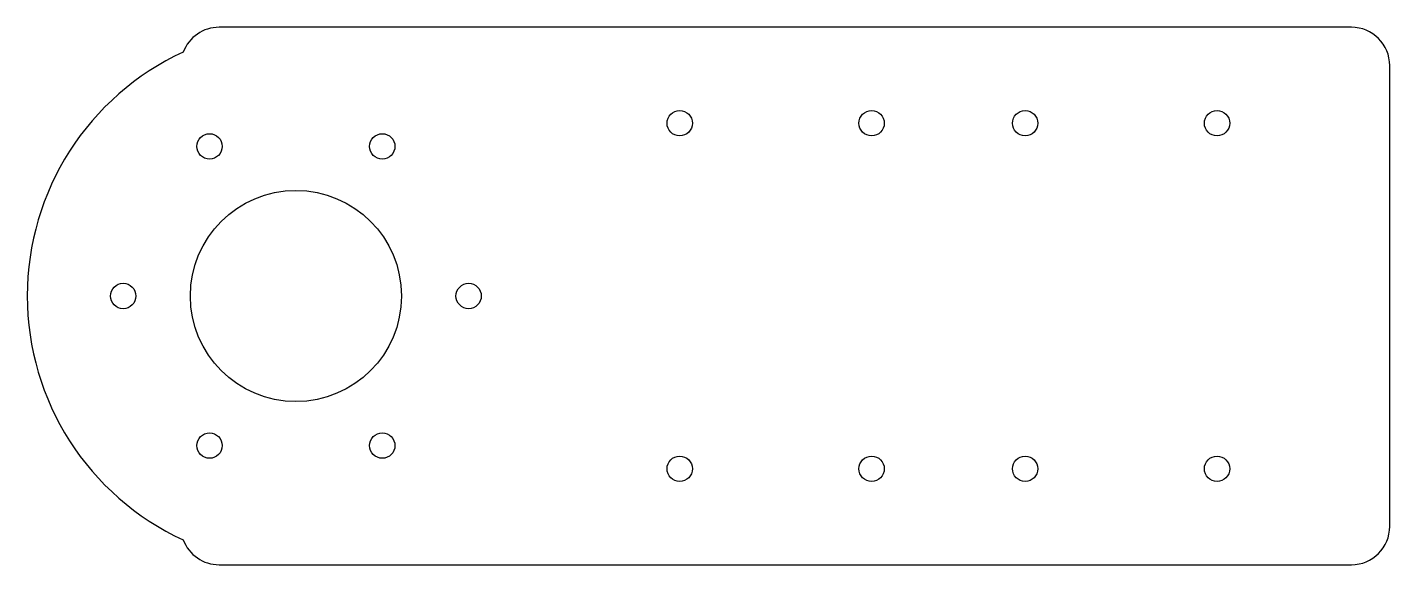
# Model space of a CAD drawing. Header units: millimetres. Extents: x -70 to 285, y -70 to 70.
import ezdxf

# ---------------------------------------------------------------- set-up
doc = ezdxf.new("R2010")
doc.units = ezdxf.units.MM

msp = doc.modelspace()

# ---------------------------------------------------------------- linework, layer by layer
for p, q in [((275, 70, 56), (-20, 70, 56)), ((285, -60, 56), (285, 60, 56)), ((-20, -70, 56), (275, -70, 56))]:
    msp.add_line(p, q)
for centre, radius in [((100, 45, 56), 3.3), ((150, 45, 56), 3.3), ((190, 45, 56), 3.3), ((240, 45, 56), 3.3), ((-22.5, 38.97, 56), 3.3), ((22.5, 38.97, 56), 3.3), ((0, 0, 56), 27.5), ((-45, 0, 56), 3.3), ((45, 0, 56), 3.3), ((-22.5, -38.97, 56), 3.3), ((22.5, -38.97, 56), 3.3), ((100, -45, 56), 3.3), ((150, -45, 56), 3.3), ((190, -45, 56), 3.3), ((240, -45, 56), 3.3)]:
    msp.add_circle(centre, radius)
for centre, radius, start, end in [((-20, 60, 56), 10, -270, -200.7966), ((275, 60, 56), 10, 0, 90), ((0, 0, 56), 70, 114.7881, 245.2119), ((275, -60, 56), 10, -90, 0), ((-20, -60, 56), 10, 200.7966, 270)]:
    msp.add_arc(centre, radius, start, end)

doc.saveas('drawing.dxf')
